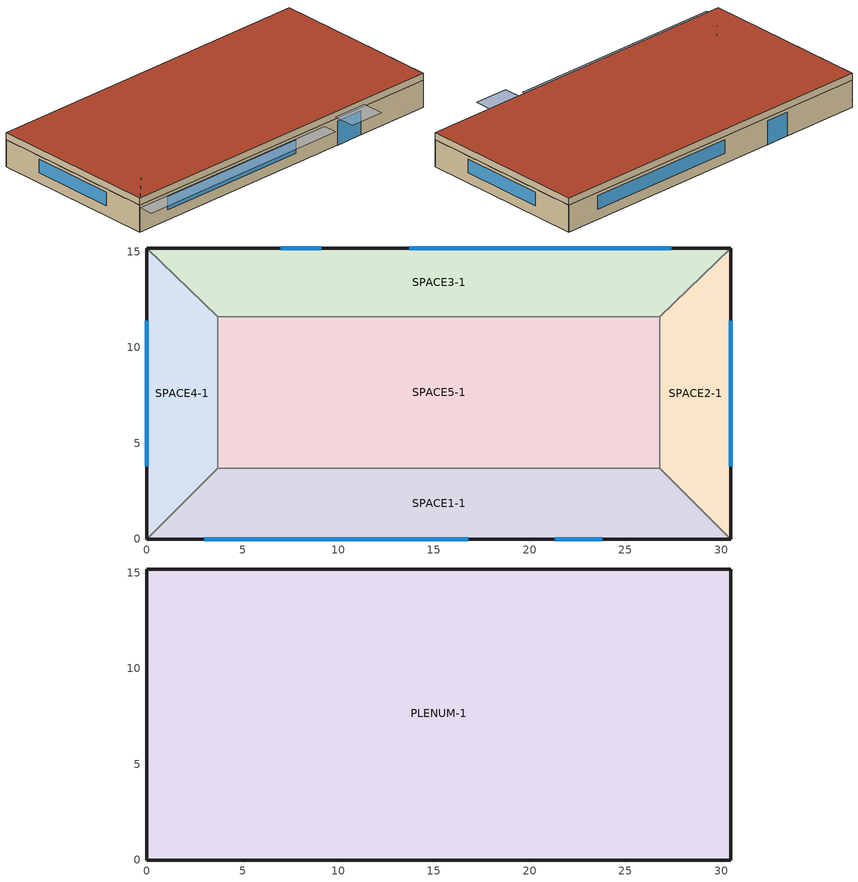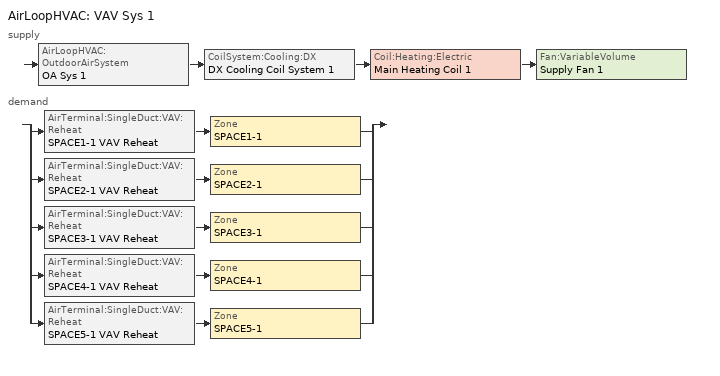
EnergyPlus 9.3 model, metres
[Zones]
SPACE1-1
 floor ground (FLOOR-SLAB-1): 26.8,3.7 30.5,0 0,0 3.7,3.7 z0
 wall outside (WALL-1): 0,0 30.5,0 z0:2.4
 wall to SPACE2-1 (INT-WALL-1): 30.5,0 26.8,3.7 z0:2.4
 wall to SPACE4-1 (INT-WALL-1): 3.7,3.7 0,0 z0:2.4
 wall to SPACE5-1 (INT-WALL-1): 26.8,3.7 3.7,3.7 z0:2.4
 window (Dbl Clr 3mm/13mm Air): 3,0 16.8,0 z0.9:2.1
 window (Sgl Grey 3mm): 21.3,0 23.8,0 z0:2.1
SPACE2-1
 floor ground (FLOOR-SLAB-1): 26.8,11.6 30.5,15.2 30.5,0 26.8,3.7 z0
 wall outside (WALL-1): 30.5,0 30.5,15.2 z0:2.4
 wall to SPACE3-1 (INT-WALL-1): 30.5,15.2 26.8,11.6 z0:2.4
 wall to SPACE5-1 (INT-WALL-1): 26.8,11.6 26.8,3.7 z0:2.4
 window (Dbl Clr 3mm/13mm Air): 30.5,3.8 30.5,11.4 z0.9:2.1
SPACE3-1
 floor ground (FLOOR-SLAB-1): 26.8,11.6 3.7,11.6 0,15.2 30.5,15.2 z0
 wall outside (WALL-1): 30.5,15.2 0,15.2 z0:2.4
 wall to SPACE4-1 (INT-WALL-1): 0,15.2 3.7,11.6 z0:2.4
 wall to SPACE5-1 (INT-WALL-1): 3.7,11.6 26.8,11.6 z0:2.4
 window (Dbl Clr 3mm/13mm Air): 27.4,15.2 13.7,15.2 z0.9:2.1
 window (Sgl Grey 3mm): 9.1,15.2 7,15.2 z0:2.1
SPACE4-1
 floor ground (FLOOR-SLAB-1): 3.7,3.7 0,0 0,15.2 3.7,11.6 z0
 wall outside (WALL-1): 0,15.2 0,0 z0:2.4
 wall to SPACE5-1 (INT-WALL-1): 3.7,3.7 3.7,11.6 z0:2.4
 window (Dbl Clr 3mm/13mm Air): 0,11.4 0,3.8 z0.9:2.1
SPACE5-1
 floor ground (FLOOR-SLAB-1): 26.8,11.6 26.8,3.7 3.7,3.7 3.7,11.6 z0
PLENUM-1
 floor to SPACE1-1 (CLNG-1): 26.8,3.7 30.5,0 0,0 3.7,3.7 z2.4
 floor to SPACE2-1 (CLNG-1): 26.8,11.6 30.5,15.2 30.5,0 26.8,3.7 z2.4
 floor to SPACE3-1 (CLNG-1): 26.8,11.6 3.7,11.6 0,15.2 30.5,15.2 z2.4
 floor to SPACE4-1 (CLNG-1): 3.7,3.7 0,0 0,15.2 3.7,11.6 z2.4
 floor to SPACE5-1 (CLNG-1): 26.8,11.6 26.8,3.7 3.7,3.7 3.7,11.6 z2.4
 wall outside (WALL-1): 0,0 30.5,0 30.5,15.2 0,15.2 0,0 z2.4:3
 roof outside (ROOF-1): 0,15.2 0,0 30.5,0 30.5,15.2 z3
shading: 0,-1.3 0,0 19.8,0 19.8,-1.3 z2.2; 21,-2 21,0 24.1,0 24.1,-2 z2.6
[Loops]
AirLoopHVAC 'VAV Sys 1'
 supply: AirLoopHVAC:OutdoorAirSystem 'OA Sys 1' > CoilSystem:Cooling:DX 'DX Cooling Coil System 1' > Coil:Heating:Electric 'Main Heating Coil 1' > Fan:VariableVolume 'Supply Fan 1'
 demand: split
  | AirTerminal:SingleDuct:VAV:Reheat 'SPACE1-1 VAV Reheat' > Zone 'SPACE1-1'
  | AirTerminal:SingleDuct:VAV:Reheat 'SPACE2-1 VAV Reheat' > Zone 'SPACE2-1'
  | AirTerminal:SingleDuct:VAV:Reheat 'SPACE3-1 VAV Reheat' > Zone 'SPACE3-1'
  | AirTerminal:SingleDuct:VAV:Reheat 'SPACE4-1 VAV Reheat' > Zone 'SPACE4-1'
  | AirTerminal:SingleDuct:VAV:Reheat 'SPACE5-1 VAV Reheat' > Zone 'SPACE5-1'
[Building]
Building: North Axis {deg}=30; Terrain=City; Loads Convergence Tolerance Value {W}=0.04; Temperature Convergence Tolerance Value {deltaC}=0.4; Solar Distribution=FullExterior; Maximum Number of Warmup Days=25; Minimum Number of Warmup Days=6
[Site:Location]
Pittsburgh Allegheny Co Ap_PA_USA Design_Conditions: Latitude {deg}=40.35; Longitude {deg}=-79.92; Time Zone {hr}=-5; Elevation {m}=380
[SizingPeriod:DesignDay] Day of Month=21; Dry-Bulb Temperature Range Modifier Type=DefaultMultipliers; Humidity Condition Type=Wetbulb; Barometric Pressure {Pa}=96842; Wind Direction {deg}=240; Rain Indicator=No; Snow Indicator=No; Daylight Saving Time Indicator=No
Name | Month | Day Type | Maximum Dry-Bulb Temperature {C} | Daily Dry-Bulb Temperature Range {deltaC} | Wetbulb or DewPoint at Maximum Dry-Bulb {C} | Wind Speed {m/s} | Solar Model Indicator | Sky Clearness | ASHRAE Clear Sky Optical Depth for Beam Irradiance (taub) | ASHRAE Clear Sky Optical Depth for Diffuse Irradiance (taud)
Pittsburgh Allegheny Co Ap Ann Htg 99.6% Condns DB | 1 | WinterDesignDay | -15.4 | 0 | -15.4 | 4.7 | ASHRAEClearSky | 0
Pittsburgh Allegheny Co Ap Ann Clg .4% Condns DB=>MWB | 7 | SummerDesignDay | 32.2 | 9.9 | 22.5 | 4.4 | ASHRAETau |  | 0.484 | 1.916
[Site:GroundTemperature:BuildingSurface]
20.03, 20.03, 20.13, 20.3, 20.43, 20.52, 20.62, 20.77, 20.78, 20.55, 20.44, 20.2
[Material] Thermal Absorptance=0.9
Name | Roughness | Thickness {m} | Conductivity {W/m-K} | Density {kg/m3} | Specific Heat {J/kg-K} | Solar Absorptance | Visible Absorptance
RG01 | Rough | 0.0127 | 1.442 | 881 | 1674 | 0.65 | 0.65
BR01 | VeryRough | 0.0095 | 0.162 | 1121 | 1464 | 0.7 | 0.7
IN46 | VeryRough | 0.0762 | 0.023 | 24 | 1590 | 0.5 | 0.5
WD01 | MediumSmooth | 0.0191 | 0.115 | 513 | 1381 | 0.78 | 0.78
PW03 | MediumSmooth | 0.0127 | 0.115 | 545 | 1213 | 0.78 | 0.78
IN02 | Rough | 0.0901 | 0.043 | 10 | 837 | 0.75 | 0.75
GP01 | MediumSmooth | 0.0127 | 0.16 | 801 | 837 | 0.75 | 0.75
CC03 | MediumRough | 0.1016 | 1.31 | 2243 | 837 | 0.65 | 0.65
[Material:NoMass] Roughness=Rough
Name | Thermal Resistance {m2-K/W} | Thermal Absorptance | Solar Absorptance | Visible Absorptance
CP01 | 0.367 | 0.9 | 0.75 | 0.75
MAT-CLNG-1 | 0.652259 | 0.65 | 0.65 | 0.65
[Material:InfraredTransparent]
IRTMaterial
[Construction]
ROOF-1: RG01, BR01, IN46, WD01
WALL-1: WD01, PW03, IN02, GP01
CLNG-1: MAT-CLNG-1
FLOOR-SLAB-1: CC03, CP01
INT-WALL-1: IRTMaterial
Dbl Clr 3mm/13mm Air: CLEAR 3MM, AIR 13MM, CLEAR 3MM
Sgl Grey 3mm: GREY 3MM
[WindowMaterial:Gas]
AIR 13MM: Gas Type=Air; Thickness {m}=0.0127
[WindowMaterial:Glazing] Optical Data Type=SpectralAverage; Thickness {m}=0.003; Infrared Transmittance at Normal Incidence=0; Front Side Infrared Hemispherical Emissivity=0.84; Back Side Infrared Hemispherical Emissivity=0.84; Conductivity {W/m-K}=0.9
Name | Solar Transmittance at Normal Incidence | Front Side Solar Reflectance at Normal Incidence | Back Side Solar Reflectance at Normal Incidence | Visible Transmittance at Normal Incidence | Front Side Visible Reflectance at Normal Incidence | Back Side Visible Reflectance at Normal Incidence
CLEAR 3MM | 0.837 | 0.075 | 0.075 | 0.898 | 0.081 | 0.081
GREY 3MM | 0.626 | 0.061 | 0.061 | 0.611 | 0.061 | 0.061
[Zone] Type=1; Multiplier=1
Name | Ceiling Height {m} | Volume {m3}
PLENUM-1 | 0.6096 | 283.2
SPACE1-1; SPACE3-1 | 2.4384 | 239.247
SPACE2-1; SPACE4-1 | 2.4384 | 103.311
SPACE5-1 | 2.4384 | 447.683
[ZoneInfiltration:DesignFlowRate] Schedule=INFIL-SCH; Design Flow Rate Calculation Method=flow/zone; Constant Term Coefficient=0; Temperature Term Coefficient=0; Velocity Term Coefficient=0.2237; Velocity Squared Term Coefficient=0
Name | Zone or ZoneList | Design Flow Rate {m3/s}
SPACE1-1 Infil 1 | SPACE1-1 | 0.0167
SPACE2-1 Infil 1 | SPACE2-1 | 0.00717
SPACE3-1 Infil 1 | SPACE3-1 | 0.0167
SPACE4-1 Infil 1 | SPACE4-1 | 0.00717
SPACE5-1 Infil 1 | SPACE5-1 | 0.031089
[Daylighting:Controls] Availability Schedule=DaylightingAvail; Lighting Control Type=Continuous; Illuminance Setpoint at Reference Point 1 {lux}=500
Name | Zone | Glare Calculation Daylighting Reference Point | Glare Calculation Azimuth Angle of View Direction Clockwise from Zone y-Axis {deg} | Daylighting Reference Point Name 1 | Fraction of Zone Controlled by Reference Point 1 | Daylighting Reference Point Name 2 | Fraction of Zone Controlled by Reference Point 2 | Illuminance Setpoint at Reference Point 2 {lux}
SPACE1-1 DaylightingControls | SPACE1-1 | Daylighting SPACE1-1 Control 1 | 0 | Daylighting SPACE1-1 Control 1 | 0.5 | Daylighting SPACE1-1 Control 2 | 0.5 | 500
SPACE2-1 DaylightingControls | SPACE2-1 | Daylighting SPACE2-1 Control 1 | 0 | Daylighting SPACE2-1 Control 1 | 1
SPACE3-1 DaylightingControls | SPACE3-1 | Daylighting SPACE3-1 Control 1 | 0 | Daylighting SPACE3-1 Control 1 | 1 | Daylighting SPACE3-1 Control 2 | 0 | 500
SPACE4-1 DaylightingControls | SPACE4-1 | Daylighting SPACE4-1 Control 1 | -0 | Daylighting SPACE4-1 Control 1 | 1
[People] Number of People Schedule=OCCUPY-1; Number of People Calculation Method=people; Number of People=1; Fraction Radiant=0.3; Sensible Heat Fraction=AutoCalculate; Activity Level Schedule=ActSchd; Carbon Dioxide Generation Rate {m3/s-W}=3.82E-8; Enable ASHRAE 55 Comfort Warnings=No; Mean Radiant Temperature Calculation Type=ZoneAveraged; Work Efficiency Schedule=WorkEffSch; Clothing Insulation Calculation Method=DynamicClothingModelASHRAE55; Air Velocity Schedule=AirVelocitySch; Thermal Comfort Model 1 Type=Fanger
Name | Zone or ZoneList
SPACE1-1 People 1 | SPACE1-1
SPACE2-1 People 1 | SPACE2-1
SPACE3-1 People 1 | SPACE3-1
SPACE4-1 People 1 | SPACE4-1
SPACE5-1 People 1 | SPACE5-1
[Lights] Schedule=LIGHTS-1; Design Level Calculation Method=LightingLevel; Return Air Fraction=0.2; Fraction Radiant=0.59; Fraction Visible=0.2; Fraction Replaceable=1
Name | Zone or ZoneList | Lighting Level {W}
SPACE1-1 Lights 1 | SPACE1-1 | 1584
SPACE2-1 Lights 1 | SPACE2-1 | 684
SPACE3-1 Lights 1 | SPACE3-1 | 1584
SPACE4-1 Lights 1 | SPACE4-1 | 684
SPACE5-1 Lights 1 | SPACE5-1 | 2964
[ElectricEquipment] Schedule=EQUIP-1; Design Level Calculation Method=EquipmentLevel; Fraction Latent=0; Fraction Radiant=0.3; Fraction Lost=0
Name | Zone or ZoneList | Design Level {W}
SPACE1-1 ElecEq 1 | SPACE1-1 | 1056
SPACE2-1 ElecEq 1 | SPACE2-1 | 456
SPACE3-1 ElecEq 1 | SPACE3-1 | 1056
SPACE4-1 ElecEq 1 | SPACE4-1 | 456
SPACE5-1 ElecEq 1 | SPACE5-1 | 1976
[Sizing:Zone] Zone Cooling Design Supply Air Temperature Input Method=SupplyAirTemperature; Zone Cooling Design Supply Air Temperature {C}=16; Zone Heating Design Supply Air Temperature Input Method=SupplyAirTemperature; Zone Heating Design Supply Air Temperature {C}=35; Zone Cooling Design Supply Air Humidity Ratio {kgWater/kgDryAir}=0.009; Zone Heating Design Supply Air Humidity Ratio {kgWater/kgDryAir}=0.004; Zone Heating Sizing Factor=0; Zone Cooling Sizing Factor=0; Cooling Design Air Flow Method=DesignDay; Cooling Design Air Flow Rate {m3/s}=0; Heating Design Air Flow Method=DesignDay; Heating Design Air Flow Rate {m3/s}=0; Account for Dedicated Outdoor Air System=No; Dedicated Outdoor Air System Control Strategy=NeutralSupplyAir; Dedicated Outdoor Air Low Setpoint Temperature for Design {C}=autosize; Dedicated Outdoor Air High Setpoint Temperature for Design {C}=autosize
Name | Design Specification Outdoor Air Object
SPACE1-1 | SZ DSOA SPACE1-1
SPACE2-1 | SZ DSOA SPACE2-1
SPACE3-1 | SZ DSOA SPACE3-1
SPACE4-1 | SZ DSOA SPACE4-1
SPACE5-1 | SZ DSOA SPACE5-1
[DesignSpecification:OutdoorAir] Outdoor Air Method=Sum; Outdoor Air Flow per Person {m3/s-person}=0.00472; Outdoor Air Flow per Zone Floor Area {m3/s-m2}=0.000508
Name | Outdoor Air Flow per Zone {m3/s} | Outdoor Air Schedule
SZ DSOA SPACE1-1; SZ DSOA SPACE2-1; SZ DSOA SPACE3-1; SZ DSOA SPACE4-1; SZ DSOA SPACE5-1 | 0
ZoneMinOARequirements |  | Min OARequirements Sched
[Sizing:System]
VAV Sys 1: Type of Load to Size On=sensible; Design Outdoor Air Flow Rate {m3/s}=autosize; Central Heating Maximum System Air Flow Ratio=1; Preheat Design Temperature {C}=-15; Preheat Design Humidity Ratio {kgWater/kgDryAir}=0.008; Precool Design Temperature {C}=30; Precool Design Humidity Ratio {kgWater/kgDryAir}=0.008; Central Cooling Design Supply Air Temperature {C}=12; Central Heating Design Supply Air Temperature {C}=18; Type of Zone Sum to Use=noncoincident; 100% Outdoor Air in Cooling=no; 100% Outdoor Air in Heating=no; Central Cooling Design Supply Air Humidity Ratio {kgWater/kgDryAir}=0.009; Central Heating Design Supply Air Humidity Ratio {kgWater/kgDryAir}=0.009; Cooling Supply Air Flow Rate Method=DesignDay; Cooling Supply Air Flow Rate {m3/s}=0; Heating Supply Air Flow Rate Method=DesignDay; Heating Supply Air Flow Rate {m3/s}=0; Zone Maximum Outdoor Air Fraction=1; Cooling Design Capacity Method=CoolingDesignCapacity; Cooling Design Capacity {W}=autosize; Heating Design Capacity Method=HeatingDesignCapacity; Heating Design Capacity {W}=autosize; Central Cooling Capacity Control Method=VAV
[ZoneControl:Thermostat] Control Type Schedule=Zone Control Type Sched
Name | Zone or ZoneList | Control 1
SPACE1-1 Control | SPACE1-1 | DualSetPoint SPACE1-1
SPACE2-1 Control | SPACE2-1 | DualSetPoint SPACE2-1
SPACE3-1 Control | SPACE3-1 | DualSetPoint SPACE3-1
SPACE4-1 Control | SPACE4-1 | DualSetPoint SPACE4-1
SPACE5-1 Control | SPACE5-1 | DualSetPoint SPACE5-1
[ThermostatSetpoint:DualSetpoint]
Name | Heating Setpoint Temperature Schedule | Cooling Setpoint Temperature Schedule
DualSetPoint SPACE1-1 | Htg-SetP-Sch SPACE1-1 | Clg-SetP-Sch SPACE1-1
DualSetPoint SPACE2-1 | Htg-SetP-Sch SPACE2-1 | Clg-SetP-Sch SPACE2-1
DualSetPoint SPACE3-1 | Htg-SetP-Sch SPACE3-1 | Clg-SetP-Sch SPACE3-1
DualSetPoint SPACE4-1 | Htg-SetP-Sch SPACE4-1 | Clg-SetP-Sch SPACE4-1
DualSetPoint SPACE5-1 | Htg-SetP-Sch SPACE5-1 | Clg-SetP-Sch SPACE5-1
[Zone equipment]
SPACE1-1: SPACE1-1 VAV Reheat
SPACE2-1: SPACE2-1 VAV Reheat
SPACE3-1: SPACE3-1 VAV Reheat
SPACE4-1: SPACE4-1 VAV Reheat
SPACE5-1: SPACE5-1 VAV Reheat
[AirTerminal:SingleDuct:VAV:Reheat] Availability Schedule=TerminalUnitAvailSched; Maximum Air Flow Rate {m3/s}=autosize; Zone Minimum Air Flow Input Method=Constant; Constant Minimum Air Flow Fraction=0.1; Maximum Hot Water or Steam Flow Rate {m3/s}=0; Minimum Hot Water or Steam Flow Rate {m3/s}=0; Convergence Tolerance=0.001; Damper Heating Action=Normal; Design Specification Outdoor Air Object=ZoneMinOARequirements
Name | Reheat Coil | Maximum Flow Fraction During Reheat
SPACE1-1 VAV Reheat | SPACE1-1 Zone Coil | AutoCalculate
SPACE2-1 VAV Reheat | SPACE2-1 Zone Coil
SPACE3-1 VAV Reheat | SPACE3-1 Zone Coil
SPACE4-1 VAV Reheat | SPACE4-1 Zone Coil
SPACE5-1 VAV Reheat | SPACE5-1 Zone Coil
[Coil:Heating:Electric] Efficiency=0.98; Nominal Capacity {W}=autosize
Name | Availability Schedule
SPACE1-1 Zone Coil; SPACE2-1 Zone Coil; SPACE3-1 Zone Coil; SPACE4-1 Zone Coil; SPACE5-1 Zone Coil | ReheatCoilAvailSched
Main heating Coil 1 | HeatingCoilAvailSched
[AirLoopHVAC:ReturnPlenum]
Return-Plenum-1: Zone=PLENUM-1
[AirLoopHVAC]
VAV Sys 1: Design Supply Air Flow Rate {m3/s}=autosize
[AvailabilityManager:Scheduled]
VAV Sys 1 Avail: Schedule=FanAvailSched
[CoilSystem:Cooling:DX]
DX Cooling Coil System 1: Availability Schedule=CoolingCoilAvailSched; Cooling Coil=Main Cooling Coil 1
[Coil:Cooling:DX:TwoSpeed]
Main Cooling Coil 1: Availability Schedule=CoolingCoilAvailSched; High Speed Gross Rated Total Cooling Capacity {W}=autosize; High Speed Rated Sensible Heat Ratio=autosize; High Speed Gross Rated Cooling COP {W/W}=3; High Speed Rated Air Flow Rate {m3/s}=autosize; Unit Internal Static Air Pressure {Pa}=450; Total Cooling Capacity Function of Temperature Curve=VarSpeedCoolCapFT; Total Cooling Capacity Function of Flow Fraction Curve=PackagedRatedCoolCapFFlow; Energy Input Ratio Function of Temperature Curve=VarSpeedCoolEIRFT; Energy Input Ratio Function of Flow Fraction Curve=PackagedRatedCoolEIRFFlow; Part Load Fraction Correlation Curve=VarSpeedCyclingPLFFPLR; Low Speed Gross Rated Total Cooling Capacity {W}=autosize; Low Speed Gross Rated Sensible Heat Ratio=autosize; Low Speed Gross Rated Cooling COP {W/W}=4.2; Low Speed Rated Air Flow Rate {m3/s}=autosize; Low Speed Total Cooling Capacity Function of Temperature Curve=VarSpeedCoolCapLSFT; Low Speed Energy Input Ratio Function of Temperature Curve=VarSpeedCoolEIRLSFT; Condenser Type=EvaporativelyCooled; Basin Heater Capacity {W/K}=200; Basin Heater Setpoint Temperature {C}=2; Basin Heater Operating Schedule=BasinHeaterSched
[Fan:VariableVolume]
Supply Fan 1: Availability Schedule=FanAvailSched; Fan Total Efficiency=0.7; Pressure Rise {Pa}=600; Maximum Flow Rate {m3/s}=autosize; Fan Power Minimum Flow Rate Input Method=Fraction; Fan Power Minimum Flow Fraction=0.25; Motor Efficiency=0.9; Motor In Airstream Fraction=1; Fan Power Coefficient 1=0.00153024; Fan Power Coefficient 2=0.00520806; Fan Power Coefficient 3=1.10862; Fan Power Coefficient 4=-0.116356; Fan Power Coefficient 5=0
[Controller:OutdoorAir]
OA Controller 1: Minimum Outdoor Air Flow Rate {m3/s}=autosize; Maximum Outdoor Air Flow Rate {m3/s}=autosize; Economizer Control Type=FixedDryBulb; Economizer Control Action Type=ModulateFlow; Economizer Maximum Limit Dry-Bulb Temperature {C}=25; Economizer Minimum Limit Dry-Bulb Temperature {C}=4; Lockout Type=NoLockout; Minimum Limit Type=ProportionalMinimum; Minimum Outdoor Air Schedule=Min OA Sched
[SetpointManager:Scheduled]
Supply Air Temp Manager 1: Control Variable=Temperature; Schedule=SAT_SP; Setpoint Node or NodeList=VAV Sys 1 Outlet Node
[SetpointManager:MultiZone:Heating:Average]
Supply Air Temp Manager 1: HVAC Air Loop=VAV Sys 1; Minimum Setpoint Temperature {C}=12; Maximum Setpoint Temperature {C}=36; Setpoint Node or NodeList=Supply Air Temp Nodes 1
[SetpointManager:MixedAir]
Mixed Air and Coil Exit Temp Manager 1: Control Variable=Temperature; Setpoint Node or NodeList=Supply Fan Upstream Nodes
[Schedule:Compact]
OCCUPY-1: Through: 12/31, For: AllDays, Until: 8:00, 0, Until: 18:00, 1, Until: 24:00, 0
LIGHTS-1: Through: 12/31, For: AllDays, Until: 8:00, 0.05, Until: 18:00, 1, Until: 24:00, 0.05
EQUIP-1: Through: 12/31, For:AllDays, Until: 8:00, 0.02, Until: 18:00, 0.5, Until: 24:00, 0.02
INFIL-SCH: Through: 3/31, For: AllDays, Until: 24:00, 1, Through: 10/31, For: AllDays, Until: 24:00, 0, Through: 12/31, For: AllDays, Until: 24:00, 1
ActSchd: Through: 12/31, For: AllDays, Until: 24:00, 117.24
BasinHeaterSched; DaylightingAvail; Min OA Sched; FanAvailSched; CoolingCoilAvailSched; HeatingCoilAvailSched; ReheatCoilAvailSched; TerminalUnitAvailSched; Min OARequirements Sched: Through: 12/31, For: AllDays, Until: 24:00, 1
AirVelocitySch: Through: 12/31, For: AllDays, Until: 24:00, .137
WorkEffSch: Through: 12/31, For: AllDays, Until: 24:00, 0
[Schedule:Constant]
Name | Initial Value
Zone Control Type Sched | 4
SAT_SP; Htg-SetP-Sch SPACE1-1; Htg-SetP-Sch SPACE2-1; Htg-SetP-Sch SPACE3-1; Htg-SetP-Sch SPACE4-1; Htg-SetP-Sch SPACE5-1 | 10
Clg-SetP-Sch SPACE1-1; Clg-SetP-Sch SPACE2-1; Clg-SetP-Sch SPACE3-1; Clg-SetP-Sch SPACE4-1; Clg-SetP-Sch SPACE5-1 | 20
[Curve:Biquadratic] Minimum Value of x=12.77778; Maximum Value of x=23.88889; Minimum Value of y=23.88889; Maximum Value of y=46.11111; Input Unit Type for X=Temperature; Input Unit Type for Y=Temperature; Output Unit Type=Dimensionless
Name | Coefficient1 Constant | Coefficient2 x | Coefficient3 x**2 | Coefficient4 y | Coefficient5 y**2 | Coefficient6 x*y
VarSpeedCoolCapFT; VarSpeedCoolCapLSFT | 0.476428 | 0.0401147 | 0.000226411 | -0.000827136 | -7.3224e-06 | -0.000446278
VarSpeedCoolEIRFT | 0.632475 | -0.0121321 | 0.000507773 | 0.0155377 | 0.00027284 | -0.000679201
VarSpeedCoolEIRLSFT | 0.774645 | -0.0343731 | 0.000783173 | 0.0146596 | 0.000488851 | -0.000752036
[Curve:Cubic] Minimum Value of x=0.5; Maximum Value of x=1.5; Input Unit Type for X=Dimensionless; Output Unit Type=Dimensionless
Name | Coefficient1 Constant | Coefficient2 x | Coefficient3 x**2 | Coefficient4 x**3
PackagedRatedCoolCapFFlow | 0.472786 | 1.24334 | -1.03871 | 0.322578
PackagedRatedCoolEIRFFlow | 1.00795 | 0.345441 | -0.692289 | 0.338899
[Curve:Quadratic]
VarSpeedCyclingPLFFPLR: Coefficient1 Constant=0.85; Coefficient2 x=0.15; Coefficient3 x**2=0; Minimum Value of x=0; Maximum Value of x=1
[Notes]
5ZoneAutoDXVAV.idf
Basic file description:  1 story building divided into 4 exterior and one interior conditioned zones and return plenum.
Highlights:              packaged VAV system with variable speed compressor
Simulation Location/Run: Pittsburgh-Allegheny County AP 725205 (TMY3), Run for Jan 1st 00:00:00 to Apr 1st 24:00:00.
Run Control executes the run periods using the weather file
Location:                Pittsburgh, PA
Run Control:             Zone and System sizing with weather file run control (no design days run)
Building: Single floor rectangular building 100 ft x 50 ft. 5 zones - 4 exterior, 1 interior, zone height 8 feet.
Exterior zone depth is 12 feet. There is a 2 foot high return plenum: the overall building height is
10 feet. There are windows on all 4 facades; the south and north facades have glass doors.
The south facing glass is shaded by overhangs. The walls are woodshingle over plywood, R11 insulation,
and gypboard. The roof is a gravel built up roof with R-3 mineral board insulation and plywood sheathing.
The windows are of various single and double pane construction with 3mm and 6mm glass and either 6mm or
13mm argon or air gap.  The window to wall ratio is approxomately 0.29.
The south wall and door have overhangs.
The building is oriented 30 degrees east of north.
Floor Area:        463.6 m2 (5000 ft2)
Number of Stories: 1
Zone Description Details:
Internal gains description:     lighting is 1.5 watts/ft2, office equip is 1.0 watts/ft2. There is 1 occupant
per 100 ft2 of floor area. The infiltration is 0.25 air changes per hour.
Interzone Surfaces:             6 interzone surfaces (see diagram)
Internal Mass:                  None
Windows:                        4 ea.: 1) Double pane clear, 3mm glass, 13mm air gap
2) Double pane clear, 3mm glass, 13mm argon gap
3) Double pane clear, 6mm glass, 6mm air gap
4) Double pane lowE,  6mm lowE glass outside, 6mm air gap, 6mm clear glass
Doors:                          2 ea.:    Single pane grey,  3mm glass
Detached Shading:               None
Daylight:                       None
Natural Ventilation:            None
Compact Schedules:              Yes
HVAC:                           the system is a packaged VAV (DX cooling coil and gas heating coils).
The input is fully autosized. The compressor has a variable speed drive.
Terminal units are set to provide a minimum amount of outdoor air based
on occupancy and floor area.
Zonal Equipment:                AirTerminal:SingleDuct:VAV:Reheat
Central Air Handling Equipment: Yes
System Equipment Autosize:      Yes
Purchased Cooling:              None
Purchased Heating:              None
Coils:                          COIL:DX:MultiSpeed:CoolingEmpirical, Coil:Heating:Electric
Pumps:                          None
Boilers:                        None
Chillers:                       None
Standard Reports:               None
Timestep or Hourly Variables:   Timestep
Time bins Report:               None
HTML Report:                    None
Environmental Emissions:        None
Utility Tariffs:                None
